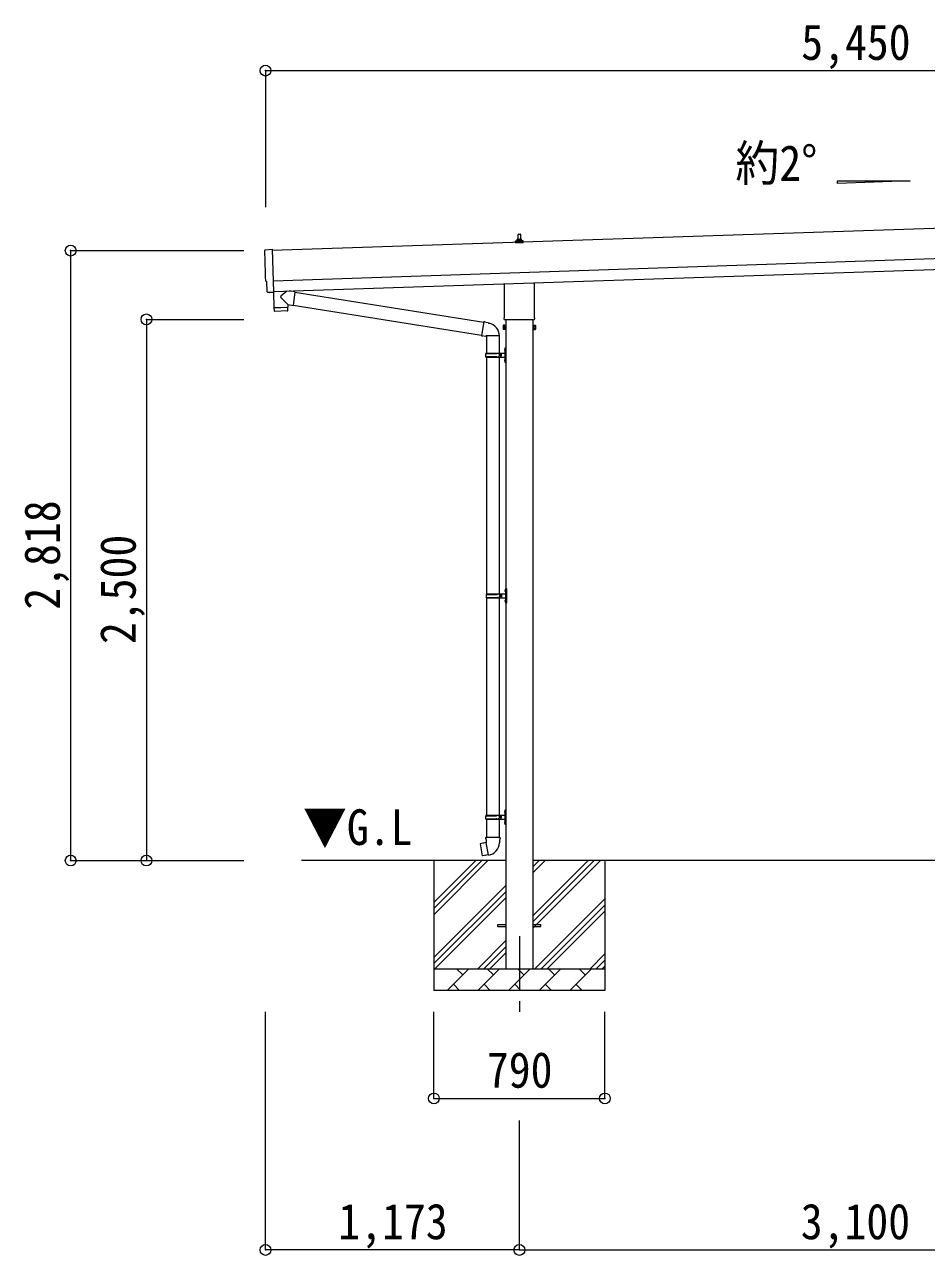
# Model space of a CAD drawing. Units: millimetres at full size, sheet at 1:50. Extents: x -14053 to 14053, y -9700 to 9700.
# Drawn here: x 354 to 4520, y -6165 to -480 of the extents above; entities that cross this region are included whole.
import ezdxf
from ezdxf.enums import TextEntityAlignment as Align

# ---------------------------------------------------------------- set-up
doc = ezdxf.new("R2010")
doc.units = ezdxf.units.MM
doc.header["$LTSCALE"] = 50
doc.header["$PDMODE"] = 32
doc.header["$PDSIZE"] = 50
doc.linetypes.add('CHAIN1', pattern=[8, 5, -1, 1, -1])
for name, color, linetype, lineweight in [('0-1_Defpoints', 7, 'CHAIN1', 9), ('0-2_TEXT1', 4, 'Continuous', 9), ('0-3_SHAPE', 7, 'Continuous', 9), ('0-7_PARTS2', 7, 'Continuous', 9), ('0-8_TABLE1', 6, 'Continuous', 9), ('0-9_DIM1', 7, 'Continuous', 9)]:
    doc.layers.add(name, color=color, linetype=linetype, lineweight=lineweight)
doc.styles.add('ＭＳ ゴシック', font='')
doc.styles.get('ＭＳ ゴシック').set_extended_font_data('MS Gothic')

msp = doc.modelspace()

# ---------------------------------------------------------------- linework, layer by layer
at = {"layer": '0-1_Defpoints'}
msp.add_line((2639.7, -4691.27), (2639.7, -5040.27), dxfattribs=at)
at = {"layer": '0-2_TEXT1'}
for p, q in [((6879.62, -1343.24), (1497.83, -1522.63)), ((2622.21, -1478.83), (2628.93, -1477.2)), ((2629.31, -1477.01), (2650.08, -1477.01)), ((2629.7, -1476.23), (2629.7, -1472.01)), ((2630.7, -1472.01), (2648.7, -1472.01)), ((2633.7, -1472.01), (2634.42, -1448.49)), ((2635.42, -1447.51), (2643.97, -1447.51)), ((2644.97, -1448.49), (2645.7, -1472.01)), ((2649.7, -1476.23), (2649.7, -1472.01)), ((2657.18, -1478.83), (2650.46, -1477.2)), ((1466.17, -1520.25), (1497.66, -1517.55)), ((1497.66, -1517.55), (1504.26, -1715.29)), ((1502.5, -1662.56), (6884.28, -1483.16)), ((1504.16, -1712.53), (6885.95, -1533.14)), ((2621.45, -1487.51), (2621.45, -1479.8)), ((2657.95, -1487.51), (2621.45, -1487.51)), ((2621.83, -1479.01), (2657.56, -1479.01)), ((2657.95, -1487.51), (2657.95, -1479.8)), ((1473.24, -1666.92), (1472.64, -1666.94)), ((1474.8, -1713.92), (1473.24, -1666.92)), ((2571.4, -1831.5), (2571.4, -1676.95)), ((2708, -1672.4), (2708, -1831.5)), ((1484.67, -1716.95), (1477.74, -1716.82)), ((1485.4, -1716.65), (1486.04, -1716)), ((1486.04, -1716), (1504.29, -1716.3)), ((2565.7, -1869.77), (2566.46, -1868.46)), ((2565.7, -1869.77), (2565.7, -1886.77)), ((2572.7, -1868.46), (2566.46, -1868.46)), ((2572.7, -1873.37), (2566.46, -1873.37)), ((2569.7, -1840.27), (2569.7, -1834.77)), ((2707.63, -1843.77), (2571.76, -1843.77)), ((2572.7, -1888.09), (2572.7, -1868.46)), ((2572.7, -1869.07), (2575.2, -1869.07)), ((2575.2, -1867.77), (2577.2, -1867.77)), ((2575.2, -1888.77), (2575.2, -1867.77)), ((2577.2, -1843.77), (2577.2, -4841.27)), ((2577.2, -1867.77), (2577.2, -1888.77)), ((2702.2, -1843.77), (2702.2, -4841.27)), ((2704.2, -1867.77), (2702.2, -1867.77)), ((2704.2, -1888.77), (2704.2, -1867.77)), ((2706.7, -1869.07), (2704.2, -1869.07)), ((2706.7, -1868.46), (2712.94, -1868.46)), ((2706.7, -1888.09), (2706.7, -1868.46)), ((2706.7, -1873.37), (2712.94, -1873.37)), ((2709.7, -1834.77), (2709.7, -1840.27)), ((2713.7, -1869.77), (2712.94, -1868.46)), ((2713.7, -1869.77), (2713.7, -1886.77)), ((2565.7, -1886.77), (2566.46, -1888.09)), ((2572.7, -1883.18), (2566.46, -1883.18)), ((2572.7, -1888.09), (2566.46, -1888.09)), ((2575.2, -1887.47), (2572.7, -1887.47)), ((2577.2, -1888.77), (2575.2, -1888.77)), ((2702.2, -1888.77), (2704.2, -1888.77)), ((2704.2, -1887.47), (2706.7, -1887.47)), ((2706.7, -1883.18), (2712.94, -1883.18)), ((2706.7, -1888.09), (2712.94, -1888.09)), ((2713.7, -1886.77), (2712.94, -1888.09)), ((2539.7, -4645.77), (2539.7, -4636.77)), ((2539.7, -4636.77), (2577.2, -4636.77)), ((2539.7, -4645.77), (2577.2, -4645.77)), ((2702.2, -4636.77), (2739.7, -4636.77)), ((2702.2, -4645.77), (2739.7, -4645.77)), ((2739.7, -4645.77), (2739.7, -4636.77))]:
    msp.add_line(p, q, dxfattribs=at)
for centre, radius, start, end in [((2628.7, -1476.23), 1, 283.62699, 0), ((2633.78, -1472.65), 4.13, 90, 171.17633), ((2630.7, -1473.01), 1, 90, 180), ((2635.42, -1448.51), 1, 90, 178.60509), ((2643.03, -1472.01), 4.83, 133.60282, 180), ((2636.36, -1472.01), 4.83, 0, 46.39718), ((2643.97, -1448.51), 1, 1.39491, 90), ((2645.61, -1472.65), 4.13, 8.82367, 90), ((2648.7, -1473.01), 1, 0, 90), ((2650.7, -1476.23), 1, 180, 256.37301), ((2622.45, -1479.8), 1, 103.62699, 180), ((2656.95, -1479.8), 1, 0, 76.37301), ((2570.04, -1870.91), 4.34, 145.61575, 214.38425), ((2581.94, -1878.27), 16.24, 162.41205, 197.58795), ((2573.7, -1834.77), 4, 125.09963, 180), ((2573.7, -1840.27), 4, 180, 194.47751), ((2573.7, -1840.27), 4, 194.47751, 241.04498), ((2705.7, -1840.27), 4, 298.95502, 345.52249), ((2705.7, -1834.77), 4, 0, 54.90037), ((2705.7, -1840.27), 4, 345.52249, 0), ((2709.35, -1870.91), 4.34, 325.61575, 34.38425), ((2697.46, -1878.27), 16.24, 342.41205, 17.58795), ((2570.04, -1885.64), 4.34, 145.61575, 214.38425), ((2709.35, -1885.64), 4.34, 325.61575, 34.38425)]:
    msp.add_arc(centre, radius, start, end, dxfattribs=at)
for centre, major_axis, ratio, start_param, end_param in [((1466.42, -1523.24), (-3, -0.1), 0.99863, 4.7647489, 6.2979817), ((-3294.45, -1752.4), (4760.73, 158.69), 0.99863, 6.2686928, 6.2979817), ((1472.49, -1662.54), (-4.4, -0.15), 0.99863, 6.2686928, 7.8539816), ((1477.81, -1713.82), (-2.11, -2.14), 0.9974, 5.5252311, 7.0411395), ((1484.69, -1715.95), (-0.704, -0.714), 0.9974, 0.7579542, 1.5707963)]:
    msp.add_ellipse(centre, major_axis=major_axis, ratio=ratio, start_param=start_param, end_param=end_param, dxfattribs=at)
at = {"layer": '0-3_SHAPE'}
for p, q in [((2577.2, -4341.27), (1633.04, -4341.27)), ((2244.7, -4341.27), (2244.7, -4941.27)), ((2244.7, -4534.76), (2438.18, -4341.27)), ((2244.7, -4563.04), (2466.46, -4341.27)), ((2244.7, -4591.33), (2494.75, -4341.27)), ((5677.2, -4341.27), (2702.2, -4341.27)), ((2702.2, -4370.1), (2731.02, -4341.27)), ((2702.2, -4398.38), (2759.31, -4341.27)), ((2702.2, -4652.94), (3013.86, -4341.27)), ((2702.2, -4596.37), (2957.3, -4341.27)), ((2702.2, -4624.66), (2985.58, -4341.27)), ((3034.7, -4341.27), (3034.7, -4941.27)), ((2244.7, -4789.31), (2577.2, -4456.81)), ((2244.7, -4817.6), (2577.2, -4485.1)), ((2249.31, -4841.27), (2577.2, -4513.38)), ((2711.85, -4841.27), (3034.7, -4518.43)), ((2740.14, -4841.27), (3034.7, -4546.72)), ((2768.42, -4841.27), (3034.7, -4575)), ((2447.3, -4841.27), (2577.2, -4711.37)), ((2475.58, -4841.27), (2577.2, -4739.66)), ((2503.86, -4841.27), (2577.2, -4767.94)), ((2966.41, -4841.27), (3034.7, -4772.99)), ((2994.7, -4841.27), (3034.7, -4801.27)), ((3022.98, -4841.27), (3034.7, -4829.56)), ((2244.7, -4841.27), (3034.7, -4841.27)), ((2306.85, -4941.27), (2406.85, -4841.27)), ((2378.3, -4869.83), (2349.75, -4841.27)), ((2448.28, -4941.27), (2548.28, -4841.27)), ((2519.72, -4869.83), (2491.17, -4841.27)), ((2589.7, -4941.27), (2689.7, -4841.27)), ((2661.14, -4869.83), (2632.59, -4841.27)), ((2731.12, -4941.27), (2831.12, -4841.27)), ((2802.57, -4869.83), (2774.01, -4841.27)), ((2872.54, -4941.27), (2972.54, -4841.27)), ((2943.99, -4869.83), (2915.43, -4841.27)), ((3034.7, -4941.27), (2244.7, -4941.27)), ((2335.41, -4912.72), (2363.96, -4941.27)), ((2476.83, -4912.72), (2505.38, -4941.27)), ((2618.25, -4912.72), (2646.8, -4941.27)), ((2759.67, -4912.72), (2788.23, -4941.27)), ((2901.09, -4912.72), (2929.65, -4941.27))]:
    msp.add_line(p, q, dxfattribs=at)
at = {"layer": '0-7_PARTS2', "color": 4}
msp.add_lwpolyline([(4445.06, -1201.09), (4109.06, -1213.5), (4109.06, -1201.09)], close=True, dxfattribs=at)
at = {"layer": '0-8_TABLE1'}
for p, q in [((1467.05, -692.16), (6916.72, -692.16)), ((1467.05, -692.16), (1467.05, -1323.55)), ((567.05, -1523.66), (567.05, -4341.27)), ((567.05, -1523.66), (1367.05, -1523.66)), ((917.05, -1841.27), (917.05, -4341.27)), ((917.05, -1841.27), (1367.05, -1841.27)), ((567.05, -4341.27), (1367.05, -4341.27)), ((1467.05, -6140.27), (1467.05, -5040.27)), ((2244.7, -5440.27), (2244.7, -5040.27)), ((3034.7, -5440.27), (3034.7, -5040.27)), ((2244.7, -5440.27), (3034.7, -5440.27)), ((2639.7, -6140.27), (2639.7, -5542.27)), ((2639.7, -6140.27), (1467.05, -6140.27)), ((2639.7, -6140.27), (5739.7, -6140.27))]:
    msp.add_line(p, q, dxfattribs=at)
for p in [(1467.05, -692.16), (567.05, -1523.66), (917.05, -1841.27), (567.05, -4341.27), (917.05, -4341.27), (2244.7, -5440.27), (3034.7, -5440.27), (1467.05, -6140.27), (2639.7, -6140.27)]:
    msp.add_point(p, dxfattribs=at)
at = {"layer": '0-9_DIM1'}
for p, q in [((1503.89, -1716.29), (1506.26, -1787.5)), ((1504.26, -1715.29), (1504.29, -1716.3)), ((1569.83, -1773.36), (1538.33, -1740.85)), ((1565.58, -1710.48), (1538.37, -1733.51)), ((1603.27, -1713.77), (1577.36, -1710.09)), ((1603.27, -1713.77), (1594.31, -1776.84)), ((1603.01, -1715.6), (2475.83, -1854.52)), ((1506.26, -1787.5), (1570.23, -1785.37)), ((1570.26, -1786.37), (1506.3, -1788.5)), ((1506.3, -1788.5), (1506.96, -1801.54)), ((1567.57, -1802.47), (1510.06, -1804.38)), ((1510.76, -1787.35), (1510.81, -1788.35)), ((1565.73, -1785.52), (1565.75, -1786.52)), ((1569.83, -1773.36), (1570.23, -1785.37)), ((1569.83, -1773.36), (1594.31, -1776.84)), ((1570.47, -1799.42), (1570.26, -1786.37)), ((1594.57, -1775.01), (2465.41, -1913.62)), ((2476.15, -1852.71), (2465.09, -1915.44)), ((2476.15, -1852.71), (2495.78, -1856.52)), ((2480.85, -1851.35), (2481.27, -1853.7)), ((2495.78, -1856.52), (2497.47, -1858.15)), ((2497.47, -1858.15), (2499.58, -1858.6)), ((2465.09, -1915.44), (2484.84, -1918.57)), ((2465.09, -1915.44), (2465.48, -1917.69)), ((2465.48, -1917.69), (2469.05, -1918.32)), ((2469.05, -1918.32), (2470.24, -1916.25)), ((2484.84, -1918.57), (2487.05, -1917.58)), ((2547.35, -1917.98), (2486.16, -1917.98)), ((2487.2, -1917.98), (2487.2, -1997.27)), ((2547.2, -1917.98), (2547.2, -1997.27)), ((2570.9, -1980.13), (2572.94, -1981.12)), ((2570.9, -1984.42), (2572.94, -1983.42)), ((2572.16, -1978.12), (2572.16, -1986.42)), ((2572.16, -1978.12), (2572.8, -1978.12)), ((2572.16, -1986.42), (2572.8, -1986.42)), ((2572.8, -1978.12), (2573.2, -1978.52)), ((2572.8, -1978.12), (2572.8, -1986.42)), ((2572.8, -1986.42), (2573.2, -1986.02)), ((2572.94, -1981.12), (2573.55, -1982.27)), ((2572.94, -1983.42), (2573.55, -1982.27)), ((2573.2, -1974.27), (2576.2, -1972.77)), ((2573.2, -1974.27), (2573.2, -2038.27)), ((2576.2, -1972.77), (2577.2, -1972.77)), ((2576.2, -1972.77), (2576.2, -2039.77)), ((2577.2, -1972.77), (2577.2, -2039.77)), ((2484.2, -1999.27), (2534.53, -1999.27)), ((2484.2, -2013.27), (2534.53, -2013.27)), ((2485.2, -1997.27), (2485.2, -1999.27)), ((2485.2, -1997.27), (2571.2, -1997.27)), ((2485.2, -2015.27), (2485.2, -2013.27)), ((2485.2, -2015.27), (2571.2, -2015.27)), ((2487.2, -2015.27), (2487.2, -3109.77)), ((2544.2, -1997.27), (2544.2, -2001.77)), ((2544.2, -2010.77), (2546.2, -2010.77)), ((2544.2, -2015.27), (2544.2, -2010.77)), ((2547.2, -2015.27), (2547.2, -3109.77)), ((2552.2, -1997.27), (2552.2, -2015.27)), ((2552.2, -2010.77), (2555.2, -2010.77)), ((2570.9, -2028.13), (2572.94, -2029.12)), ((2570.9, -2032.42), (2572.94, -2031.42)), ((2572.16, -2026.12), (2572.16, -2034.42)), ((2572.16, -2026.12), (2572.8, -2026.12)), ((2572.16, -2034.42), (2572.8, -2034.42)), ((2572.8, -2026.12), (2573.2, -2026.52)), ((2572.8, -2026.12), (2572.8, -2034.42)), ((2572.8, -2034.42), (2573.2, -2034.02)), ((2572.94, -2029.12), (2573.55, -2030.27)), ((2572.94, -2031.42), (2573.55, -2030.27)), ((2573.2, -2038.27), (2576.2, -2039.77)), ((2576.2, -2039.77), (2577.2, -2039.77)), ((2486.7, -3111.77), (2537.03, -3111.77)), ((2486.7, -3125.77), (2537.03, -3125.77)), ((2487.7, -3109.77), (2487.7, -3111.77)), ((2487.7, -3109.77), (2573.7, -3109.77)), ((2487.7, -3127.77), (2487.7, -3125.77)), ((2546.7, -3109.77), (2546.7, -3114.27)), ((2546.7, -3123.27), (2548.7, -3123.27)), ((2546.7, -3127.77), (2546.7, -3123.27)), ((2554.7, -3109.77), (2554.7, -3127.77)), ((2554.7, -3123.27), (2557.7, -3123.27)), ((2573.4, -3092.63), (2575.44, -3093.62)), ((2573.4, -3096.92), (2575.44, -3095.92)), ((2574.66, -3090.62), (2574.66, -3098.92)), ((2574.66, -3090.62), (2575.3, -3090.62)), ((2574.66, -3098.92), (2575.3, -3098.92)), ((2575.3, -3090.62), (2575.7, -3091.02)), ((2575.3, -3090.62), (2575.3, -3098.92)), ((2575.3, -3098.92), (2575.7, -3098.52)), ((2575.44, -3093.62), (2576.05, -3094.77)), ((2575.44, -3095.92), (2576.05, -3094.77)), ((2575.7, -3086.77), (2578.7, -3085.27)), ((2575.7, -3086.77), (2575.7, -3150.77)), ((2578.7, -3085.27), (2579.7, -3085.27)), ((2578.7, -3085.27), (2578.7, -3152.27)), ((2579.7, -3085.27), (2579.7, -3152.27)), ((2487.2, -3127.77), (2487.2, -4132.27)), ((2487.7, -3127.77), (2573.7, -3127.77)), ((2547.2, -3127.77), (2547.2, -4132.27)), ((2573.4, -3140.63), (2575.44, -3141.62)), ((2573.4, -3144.92), (2575.44, -3143.92)), ((2574.66, -3138.62), (2574.66, -3146.92)), ((2574.66, -3138.62), (2575.3, -3138.62)), ((2574.66, -3146.92), (2575.3, -3146.92)), ((2575.3, -3138.62), (2575.7, -3139.02)), ((2575.3, -3138.62), (2575.3, -3146.92)), ((2575.3, -3146.92), (2575.7, -3146.52)), ((2575.44, -3141.62), (2576.05, -3142.77)), ((2575.44, -3143.92), (2576.05, -3142.77)), ((2575.7, -3150.77), (2578.7, -3152.27)), ((2578.7, -3152.27), (2579.7, -3152.27)), ((2484.2, -4134.27), (2534.53, -4134.27)), ((2484.2, -4148.27), (2534.53, -4148.27)), ((2485.2, -4132.27), (2485.2, -4134.27)), ((2485.2, -4132.27), (2571.2, -4132.27)), ((2485.2, -4150.27), (2485.2, -4148.27)), ((2485.2, -4150.27), (2571.2, -4150.27)), ((2487.2, -4150.27), (2487.2, -4235.2)), ((2544.2, -4132.27), (2544.2, -4136.77)), ((2544.2, -4145.77), (2546.2, -4145.77)), ((2544.2, -4150.27), (2544.2, -4145.77)), ((2547.2, -4150.27), (2547.2, -4235.2)), ((2552.2, -4132.27), (2552.2, -4150.27)), ((2552.2, -4145.77), (2555.2, -4145.77)), ((2570.9, -4115.13), (2572.94, -4116.12)), ((2570.9, -4119.42), (2572.94, -4118.42)), ((2572.16, -4113.12), (2572.16, -4121.42)), ((2572.16, -4113.12), (2572.8, -4113.12)), ((2572.16, -4121.42), (2572.8, -4121.42)), ((2572.8, -4113.12), (2573.2, -4113.52)), ((2572.8, -4113.12), (2572.8, -4121.42)), ((2572.8, -4121.42), (2573.2, -4121.02)), ((2572.94, -4116.12), (2573.55, -4117.27)), ((2572.94, -4118.42), (2573.55, -4117.27)), ((2573.2, -4109.27), (2576.2, -4107.77)), ((2573.2, -4109.27), (2573.2, -4173.27)), ((2576.2, -4107.77), (2577.2, -4107.77)), ((2576.2, -4107.77), (2576.2, -4174.77)), ((2577.2, -4107.77), (2577.2, -4174.77)), ((2570.9, -4163.13), (2572.94, -4164.12)), ((2570.9, -4167.42), (2572.94, -4166.42)), ((2572.16, -4161.12), (2572.16, -4169.42)), ((2572.16, -4161.12), (2572.8, -4161.12)), ((2572.16, -4169.42), (2572.8, -4169.42)), ((2572.8, -4161.12), (2573.2, -4161.52)), ((2572.8, -4161.12), (2572.8, -4169.42)), ((2572.8, -4169.42), (2573.2, -4169.02)), ((2572.94, -4164.12), (2573.55, -4165.27)), ((2572.94, -4166.42), (2573.55, -4165.27)), ((2573.2, -4173.27), (2576.2, -4174.77)), ((2576.2, -4174.77), (2577.2, -4174.77)), ((2471.48, -4261.05), (2471.27, -4261.29)), ((2473.44, -4260.68), (2471.48, -4261.05)), ((2473.73, -4260.83), (2473.44, -4260.68)), ((2485.35, -4235.2), (2483.2, -4235.98)), ((2483.2, -4235.98), (2483.2, -4239.6)), ((2483.2, -4239.6), (2485.44, -4240.42)), ((2485.35, -4235.2), (2485.7, -4255.2)), ((2549.05, -4235.2), (2485.35, -4235.2)), ((2485.7, -4255.2), (2487.05, -4257.2)), ((2496.96, -4315.7), (2486.83, -4258.22)), ((2486.85, -4257.4), (2486.85, -4258.11)), ((2487.05, -4257.2), (2487.02, -4257.21)), ((2547.39, -4257.14), (2547.31, -4259.31)), ((2548.7, -4255.2), (2547.39, -4257.14)), ((2549.05, -4235.2), (2548.7, -4255.2)), ((2551.2, -4239.6), (2548.96, -4240.42)), ((2549.05, -4235.2), (2551.2, -4235.98)), ((2551.2, -4235.98), (2551.2, -4239.6)), ((2457.93, -4264.82), (2467.55, -4319.38)), ((2468.71, -4320.2), (2467.55, -4319.38)), ((2496.69, -4315.61), (2468.71, -4320.2)), ((2481.57, -4318.29), (2481.29, -4318.14)), ((2483.55, -4317.97), (2481.57, -4318.29)), ((2483.76, -4317.73), (2483.55, -4317.97)), ((2497.26, -4316.46), (2497.02, -4315.8))]:
    msp.add_line(p, q, dxfattribs=at)
for points in [[(2476.15, -1852.71), (2477.29, -1850.72), (2480.85, -1851.35)], [(2544.2, -2001.77), (2546.2, -2001.77), (2546.2, -2010.77)], [(2552.2, -2001.77), (2555.2, -2001.77), (2555.2, -2010.77)], [(2546.7, -3114.27), (2548.7, -3114.27), (2548.7, -3123.27)], [(2554.7, -3114.27), (2557.7, -3114.27), (2557.7, -3123.27)], [(2544.2, -4136.77), (2546.2, -4136.77), (2546.2, -4145.77)], [(2552.2, -4136.77), (2555.2, -4136.77), (2555.2, -4145.77)], [(2486.61, -4258.4), (2458.74, -4263.65), (2457.93, -4264.82)]]:
    msp.add_lwpolyline(points, dxfattribs=at)
for centre, radius, start, end in [((1541.75, -1737.2), 5, 132.56466, 226.88314), ((1509.95, -1801.39), 3, 182.90915, 271.95747), ((1567.47, -1799.47), 3, 271.90915, 0.90915), ((2487.05, -1917.58), 60.3, 359.62495, 78), ((2576.5, -1982.27), 6, 136.21765, 223.78235), ((2532.95, -2006.27), 49.25, 171.82876, 180.00002), ((2532.95, -2006.27), 49.25, 180.00002, 188.17127), ((2534.53, -1997.27), 2, 270, 359.99998), ((2534.53, -2015.27), 2, 0.00005, 90.00004), ((2576.5, -2030.27), 6, 136.21765, 223.78235), ((2571.2, -1995.27), 2, 270, 359.99998), ((2571.2, -2017.27), 2, 0.00005, 90.00004), ((2535.45, -3118.77), 49.25, 171.82876, 180.00002), ((2535.45, -3118.77), 49.25, 180.00002, 188.17127), ((2537.03, -3109.77), 2, 270, 359.99998), ((2537.03, -3127.77), 2, 0.00005, 90.00004), ((2579, -3094.77), 6, 136.21765, 223.78235), ((2573.7, -3107.77), 2, 270, 359.99998), ((2579, -3142.77), 6, 136.21765, 223.78235), ((2573.7, -3129.77), 2, 0.00005, 90.00004), ((2532.95, -4141.27), 49.25, 171.82876, 180.00002), ((2532.95, -4141.27), 49.25, 180.00002, 188.17127), ((2534.53, -4132.27), 2, 270, 359.99998), ((2534.53, -4150.27), 2, 0.00005, 90.00004), ((2576.5, -4117.27), 6, 136.21765, 223.78235), ((2571.2, -4130.27), 2, 270, 359.99998), ((2571.2, -4152.27), 2, 0.00005, 90.00004), ((2576.5, -4165.27), 6, 136.21765, 223.78235), ((2486.55, -4258.11), 0.3, 280.66842, 0), ((2487.05, -4257.4), 0.2, 100, 180), ((2487.05, -4257.2), 60.3, 279.96938, 358), ((2496.74, -4315.9), 0.3, 20, 99.33158), ((2497.45, -4316.39), 0.2, 200, 279.96938)]:
    msp.add_arc(centre, radius, start, end, dxfattribs=at)

# ---------------------------------------------------------------- texts
at = {"layer": '0-7_PARTS2', "style": 'ＭＳ ゴシック', "width": 0.9}
for s, p in [('約2°', (3637.98, -1251.14)), ('▼G.L', (1640.31, -4319.06))]:
    msp.add_text(s, height=165, dxfattribs=at).set_placement(p, align=Align.BOTTOM_LEFT)
at = {"layer": '0-8_TABLE1', "color": 7, "style": 'ＭＳ ゴシック', "width": 0.9}
for s, p in [('5,450', (3941.89, -692.16)), ('790', (2489.7, -5440.27)), ('1,173', (1803.38, -6140.27)), ('3,100', (3939.7, -6140.27))]:
    msp.add_text(s, height=165, dxfattribs=at).set_placement(p, align=Align.BOTTOM_LEFT)
for s, p in [('2,818', (567.05, -3182.47)), ('2,500', (917.05, -3341.27))]:
    msp.add_text(s, height=165, rotation=90, dxfattribs=at).set_placement(p, align=Align.BOTTOM_LEFT)

doc.saveas('drawing.dxf')
